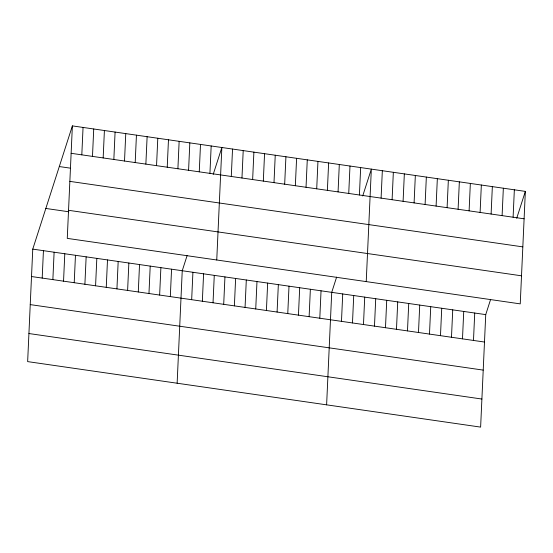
<?xml version="1.0" encoding="UTF-8"?>
<svg xmlns="http://www.w3.org/2000/svg" width="553" height="553" viewBox="0 0 553 553"><rect width="100%" height="100%" fill="white"/><g stroke="black" fill="none" stroke-linecap="round" stroke-linejoin="round"><path stroke-width="0.83" d="M72.374 125.89L67.266 238.378L520.242 303.88L525.35 191.393L72.374 125.89L32.758 249.12L27.65 361.607L480.626 427.11L485.734 314.622L490.635 299.373M42.187 278.076L43.438 250.661M52.867 279.624L54.111 252.209M63.547 281.166L64.791 253.751M74.22 282.707L75.464 255.292M81.809 154.847L83.054 127.432M84.899 284.256L86.144 256.841M92.482 156.395L93.727 128.98M95.579 285.797L96.823 258.382M103.162 157.937L104.406 130.522M106.252 287.339L107.496 259.924M113.842 159.478L115.086 132.063M116.932 288.887L118.176 261.472M124.515 161.027L125.759 133.612M127.612 290.429L128.856 263.014M135.195 162.568L136.439 135.153M138.285 291.977L139.529 264.555M145.868 164.11L147.119 136.695M148.964 293.519L150.209 266.104M156.547 165.658L157.792 138.243M159.637 295.06L160.888 267.645M167.227 167.2L168.471 139.785M170.317 296.608L171.561 269.193M177.9 168.748L179.144 141.333M177.133 383.222L182.241 270.735L187.142 255.486M188.58 170.289L189.824 142.874M191.67 299.691L192.914 272.276M199.26 171.831L200.504 144.416M202.35 301.24L203.594 273.825M209.933 173.379L211.177 145.964M213.029 302.781L214.274 275.366M216.748 259.993L221.857 147.506L213.216 174.375M223.702 304.323L224.947 276.908M231.285 176.462L232.536 149.047M234.382 305.871L235.626 278.456M241.965 178.011L243.209 150.596M245.062 307.413L246.306 279.998M252.645 179.552L253.889 152.137M255.735 308.961L256.979 281.546M263.318 181.101L264.562 153.679M266.415 310.503L267.659 283.088M273.998 182.642L275.242 155.227M277.088 312.044L278.339 284.629M284.677 184.184L285.922 156.769M287.767 313.592L289.012 286.178M295.35 185.732L296.595 158.317M298.447 315.134L299.691 287.719M306.03 187.273L307.274 159.858M309.12 316.675L310.364 289.26M316.71 188.815L317.954 161.4M319.8 318.224L321.044 290.809M327.383 190.363L328.627 162.948M326.616 404.837L331.724 292.35L336.625 277.101M338.063 191.905L339.307 164.49M341.478 321.355L342.722 293.94M348.736 193.446L349.987 166.031M352.482 322.945L353.726 295.53M359.415 194.995L360.66 167.58M363.48 324.542L364.724 297.12M366.231 281.608L371.34 169.121L362.699 195.99M374.478 326.132L375.722 298.717M381.093 198.126L382.337 170.711M385.482 327.722L386.727 300.307M392.098 199.716L393.342 172.301M396.48 329.312L397.725 301.897M403.096 201.313L404.34 173.898M407.485 330.901L408.729 303.486M414.093 202.903L415.344 175.488M418.483 332.491L419.727 305.076M425.098 204.492L426.342 177.078M429.487 334.081L430.732 306.666M436.096 206.082L437.34 178.667M440.485 335.671L441.729 308.256M447.101 207.672L448.345 180.257M451.483 337.268L452.734 309.853M458.098 209.262L459.343 181.847M462.488 338.858L463.732 311.443M469.103 210.852L470.347 183.437M473.486 340.448L474.73 313.033M480.101 212.449L481.345 185.034M491.105 214.039L492.35 186.624M502.103 215.629L503.348 188.214M513.101 217.218L514.352 189.803M516.709 218.262L525.35 191.393M71.13 153.305L524.106 218.808M59.302 166.557L69.975 168.098M69.858 181.377L522.827 246.88M68.544 210.306L521.514 275.809M45.83 208.453L68.828 211.778M32.758 249.12L485.734 314.622M31.514 276.535L484.49 342.037M30.235 304.606L483.211 370.109M28.922 333.535L481.898 399.038"/></g></svg>
